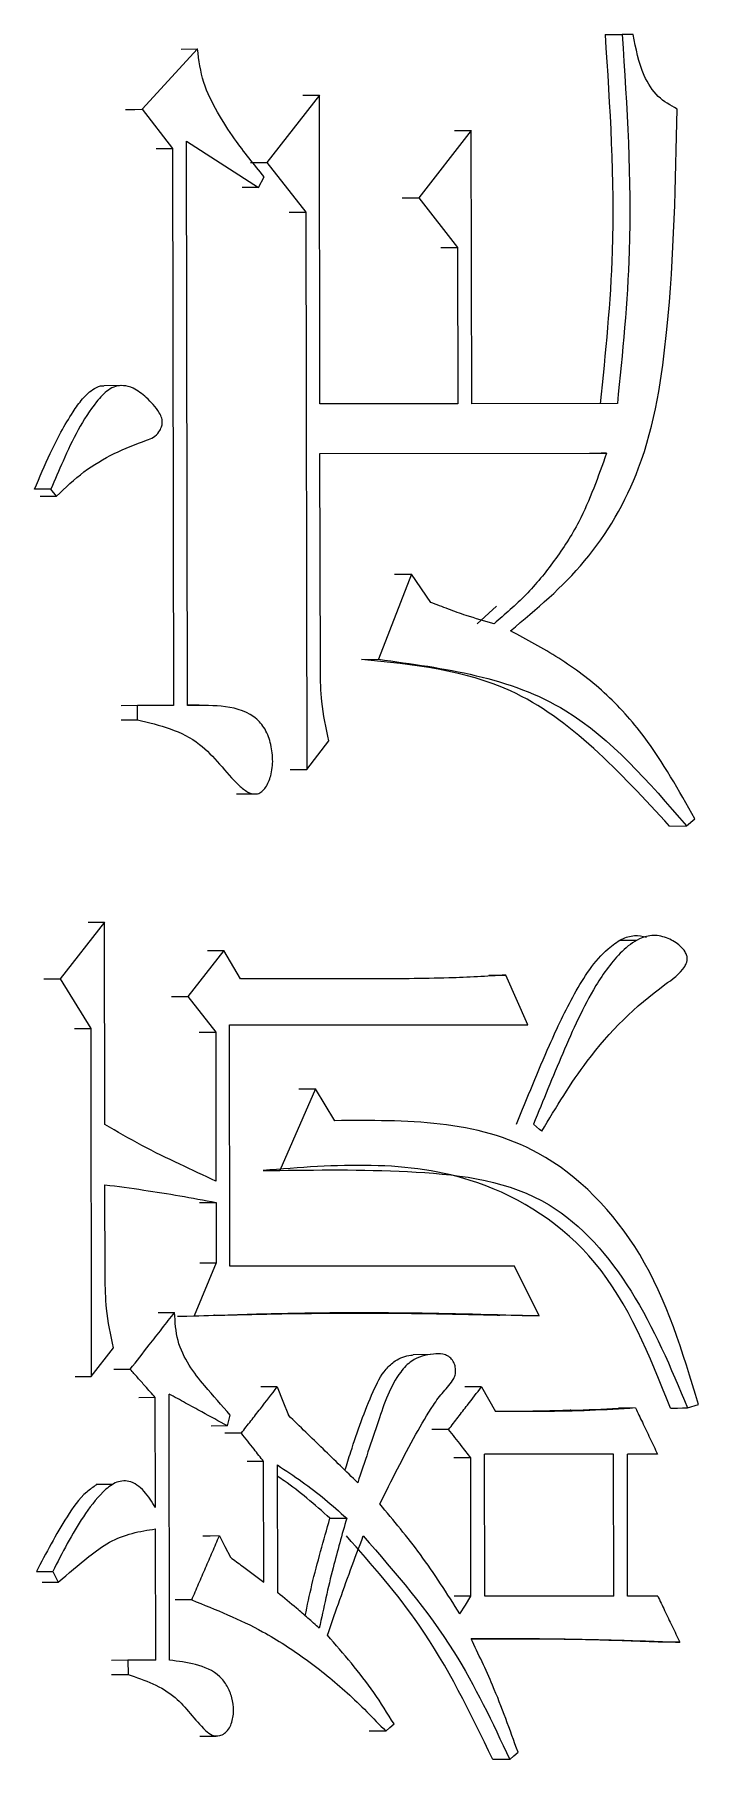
# Model space of a CAD drawing. Header units: millimetres. Extents: x 2384 to 4064, y 886 to 2074.
# Drawn here: x 2967.37 to 2969.4, y 1065.26 to 1070.52 of the extents above; entities that cross this region are included whole.
import ezdxf

# ---------------------------------------------------------------- set-up
doc = ezdxf.new("R2010")
doc.units = ezdxf.units.MM

msp = doc.modelspace()

# ---------------------------------------------------------------- linework, layer by layer
at = {"color": 7, "linetype": 'Continuous', "lineweight": 25}
for p, q in [((2969.112, 1070.5208), (2969.1641, 1070.5211)), ((2969.1975, 1070.5211), (2969.1641, 1070.5211)), ((2967.8693, 1070.477), (2967.7004, 1070.293)), ((2967.8193, 1070.4768), (2967.8694, 1070.477)), ((2968.2411, 1070.3366), (2968.0811, 1070.131)), ((2968.2427, 1069.3955), (2968.2411, 1070.3366)), ((2967.7004, 1070.293), (2967.7937, 1070.1741)), ((2968.7039, 1070.2287), (2968.5446, 1070.0231)), ((2968.7053, 1069.3958), (2968.7039, 1070.2287)), ((2967.7937, 1070.1741), (2967.7966, 1068.4758)), ((2967.8389, 1068.4758), (2967.836, 1070.1957)), ((2967.836, 1070.1957), (2968.0559, 1070.0552)), ((2968.0811, 1070.131), (2968.1995, 1069.9796)), ((2968.0559, 1070.0552), (2968.0056, 1070.055)), ((2968.0559, 1070.0552), (2968.0728, 1070.0877)), ((2968.5446, 1070.0231), (2968.6625, 1069.8717)), ((2968.1995, 1069.9796), (2968.2024, 1068.2813)), ((2968.6625, 1069.8717), (2968.6633, 1069.3958)), ((2967.6349, 1069.451), (2967.5848, 1069.4507)), ((2968.6633, 1069.3958), (2968.2427, 1069.3955)), ((2969.1493, 1069.3961), (2968.7053, 1069.3958)), ((2968.2429, 1069.2441), (2969.1161, 1069.2446)), ((2968.244, 1068.5842), (2968.2429, 1069.2441)), ((2967.4225, 1069.1354), (2967.3727, 1069.1351)), ((2967.4395, 1069.1138), (2967.4225, 1069.1354)), ((2968.5214, 1068.8764), (2968.4209, 1068.6168)), ((2968.5804, 1068.7899), (2968.5214, 1068.8764)), ((2968.7808, 1068.7787), (2968.722, 1068.7249)), ((2968.3697, 1068.6165), (2968.4208, 1068.6167)), ((2967.6865, 1068.4757), (2967.6367, 1068.4754)), ((2967.7966, 1068.4758), (2967.6865, 1068.4757)), ((2967.6866, 1068.4324), (2967.6865, 1068.4757)), ((2967.8744, 1068.477), (2967.8389, 1068.4768)), ((2967.6368, 1068.4322), (2967.6866, 1068.4324)), ((2968.2024, 1068.2813), (2968.2697, 1068.3679)), ((2968.1519, 1068.2811), (2968.2024, 1068.2813)), ((2967.9881, 1068.2068), (2968.0384, 1068.207)), ((2969.3079, 1068.1086), (2969.3602, 1068.1089)), ((2969.3603, 1068.1089), (2969.3853, 1068.1306)), ((2967.586, 1067.8158), (2967.4505, 1067.6426)), ((2967.587, 1067.1992), (2967.586, 1067.8158)), ((2969.2079, 1067.7597), (2969.1556, 1067.7594)), ((2967.9501, 1067.7295), (2967.8404, 1067.5888)), ((2968.0009, 1067.643), (2967.9501, 1067.7295)), ((2967.4505, 1067.6426), (2967.5441, 1067.4912)), ((2968.5151, 1067.6433), (2968.0009, 1067.643)), ((2968.8763, 1067.5029), (2968.809, 1067.6543)), ((2967.8404, 1067.5888), (2967.9252, 1067.4807)), ((2967.5441, 1067.4912), (2967.5459, 1066.4311)), ((2967.9252, 1067.4807), (2967.9259, 1067.0263)), ((2967.9674, 1067.5023), (2968.8763, 1067.5029)), ((2967.9686, 1066.7667), (2967.9674, 1067.5023)), ((2968.8248, 1067.5026), (2968.8763, 1067.5029)), ((2968.2294, 1067.3078), (2968.1201, 1067.0589)), ((2968.2885, 1067.2104), (2968.2294, 1067.3078)), ((2967.5878, 1066.734), (2967.5873, 1067.0153)), ((2967.8759, 1066.9612), (2967.926, 1066.9614)), ((2967.926, 1066.9614), (2967.9263, 1066.7775)), ((2967.9263, 1066.7775), (2967.859, 1066.6152)), ((2967.8762, 1066.7773), (2967.9263, 1066.7775)), ((2968.8356, 1066.7673), (2967.9686, 1066.7667)), ((2968.9113, 1066.6159), (2968.8356, 1066.7673)), ((2967.7498, 1066.6258), (2967.7998, 1066.626)), ((2968.8596, 1066.6156), (2968.7911, 1066.6178)), ((2967.5459, 1066.4311), (2967.6136, 1066.5177)), ((2968.5783, 1066.4975), (2968.5269, 1066.4972)), ((2967.4963, 1066.4309), (2967.5459, 1066.4311)), ((2967.6147, 1066.4526), (2967.6646, 1066.4528)), ((2967.7409, 1066.3664), (2967.691, 1066.3661)), ((2967.7415, 1066.031), (2967.7409, 1066.3664)), ((2967.7846, 1065.5659), (2967.7832, 1066.3772)), ((2969.2046, 1066.3348), (2969.1528, 1066.3345)), ((2969.3633, 1066.3349), (2969.3966, 1066.3457)), ((2967.961, 1066.28), (2967.9108, 1066.2797)), ((2967.961, 1066.28), (2967.9694, 1066.3124)), ((2968.6351, 1066.2696), (2968.5839, 1066.2693)), ((2968.0033, 1066.2583), (2967.953, 1066.2581)), ((2968.071, 1066.1719), (2968.0206, 1066.1716)), ((2968.0716, 1065.8041), (2968.071, 1066.1719)), ((2968.1139, 1065.7716), (2968.1132, 1066.1611)), ((2968.7024, 1066.1831), (2968.6512, 1066.1828)), ((2968.7031, 1065.7612), (2968.7024, 1066.1831)), ((2969.138, 1066.1941), (2968.7443, 1066.1939)), ((2968.7451, 1065.7612), (2968.7443, 1066.1939)), ((2969.138, 1066.1941), (2969.0862, 1066.1939)), ((2969.1388, 1065.7614), (2969.138, 1066.1941)), ((2969.2717, 1066.1942), (2969.1798, 1066.1942)), ((2969.1805, 1065.7615), (2969.1798, 1066.1942)), ((2967.6107, 1066.1018), (2967.561, 1066.1015)), ((2968.2736, 1065.9987), (2968.3243, 1065.9989)), ((2967.7423, 1065.5659), (2967.7416, 1065.9661)), ((2967.3786, 1065.8359), (2967.4281, 1065.8361)), ((2967.3956, 1065.8034), (2967.4451, 1065.8037)), ((2967.4281, 1065.8361), (2967.4451, 1065.8037)), ((2967.852, 1065.7498), (2967.8019, 1065.7496)), ((2969.1388, 1065.7614), (2968.7451, 1065.7612)), ((2969.2724, 1065.7615), (2969.1805, 1065.7615)), ((2967.6576, 1065.5658), (2967.6078, 1065.5656)), ((2967.7423, 1065.5659), (2967.6576, 1065.5658)), ((2967.6576, 1065.5658), (2967.6577, 1065.5226)), ((2967.6079, 1065.5223), (2967.6577, 1065.5226)), ((2967.8767, 1065.3347), (2967.9269, 1065.335)), ((2968.4432, 1065.35), (2968.3924, 1065.3497)), ((2968.8214, 1065.2636), (2968.7698, 1065.2634))]:
    msp.add_line(p, q, dxfattribs=at)
at = {"color": 7, "linetype": 'Continuous', "lineweight": 25, "flags": 128}
for points in [[(2968.1905, 1070.3364), (2968.2187, 1070.3365), (2968.2411, 1070.3366)], [(2967.6505, 1070.2928), (2967.6783, 1070.2929), (2967.7004, 1070.293)], [(2968.6527, 1070.2285), (2968.6812, 1070.2286), (2968.7039, 1070.2287)], [(2967.7437, 1070.1738), (2967.7716, 1070.174), (2967.7937, 1070.1741)], [(2968.0308, 1070.1307), (2968.0589, 1070.1309), (2968.0811, 1070.131)], [(2968.4936, 1070.0228), (2968.5221, 1070.023), (2968.5446, 1070.0231)], [(2968.149, 1069.9794), (2968.1772, 1069.9795), (2968.1995, 1069.9796)], [(2968.6114, 1069.8715), (2968.6399, 1069.8716), (2968.6625, 1069.8717)], [(2969.1161, 1069.2446), (2969.0995, 1069.2445), (2969.0818, 1069.2444), (2969.0643, 1069.2443)], [(2967.3896, 1069.1136), (2967.4071, 1069.1137), (2967.4233, 1069.1137), (2967.4395, 1069.1138)], [(2968.4704, 1068.8762), (2968.4988, 1068.8763), (2968.5214, 1068.8764)], [(2967.5362, 1067.8155), (2967.5639, 1067.8157), (2967.586, 1067.8158)], [(2967.8996, 1067.7292), (2967.9279, 1067.7294), (2967.9501, 1067.7295)], [(2967.401, 1067.6424), (2967.4286, 1067.6425), (2967.4505, 1067.6426)], [(2968.7576, 1067.654), (2968.7862, 1067.6542), (2968.809, 1067.6543)], [(2967.7904, 1067.5885), (2967.8183, 1067.5887), (2967.8404, 1067.5888)], [(2967.4945, 1067.491), (2967.5221, 1067.4911), (2967.5441, 1067.4912)], [(2967.875, 1067.4804), (2967.903, 1067.4805), (2967.9252, 1067.4807)], [(2968.1788, 1067.3075), (2968.207, 1067.3077), (2968.2294, 1067.3078)], [(2968.9188, 1067.1784), (2968.9124, 1067.1838), (2968.903, 1067.1919), (2968.8936, 1067.2)], [(2968.0697, 1067.0587), (2968.0821, 1067.0587), (2968.0948, 1067.0588), (2968.1201, 1067.0589)], [(2967.8089, 1066.615), (2967.8368, 1066.6151), (2967.859, 1066.6152)], [(2968.9113, 1066.6159), (2968.8823, 1066.6157), (2968.8598, 1066.6156)], [(2968.1128, 1066.399), (2968.0844, 1066.3989), (2968.0624, 1066.3988)], [(2968.1128, 1066.399), (2968.1298, 1066.3558), (2968.1467, 1066.3125)], [(2968.7356, 1066.3994), (2968.7067, 1066.3993), (2968.6843, 1066.3992)], [(2968.7356, 1066.3994), (2968.7566, 1066.3616), (2968.7777, 1066.3237)], [(2969.3112, 1066.3346), (2969.3322, 1066.3347), (2969.3478, 1066.3348), (2969.3633, 1066.3349)], [(2969.2717, 1066.1942), (2969.2425, 1066.1941), (2969.2197, 1066.194)], [(2967.9362, 1065.9446), (2967.908, 1065.9445), (2967.886, 1065.9444)], [(2967.9362, 1065.9446), (2967.9532, 1065.9122), (2967.9701, 1065.8797)], [(2968.7031, 1065.7612), (2968.6743, 1065.761), (2968.6519, 1065.7609)], [(2968.6696, 1065.7071), (2968.6863, 1065.7341), (2968.7031, 1065.7612)], [(2969.3395, 1065.6209), (2969.3102, 1065.6208), (2969.2874, 1065.6207)], [(2968.4432, 1065.35), (2968.4558, 1065.3608), (2968.4685, 1065.3716)], [(2968.8214, 1065.2637), (2968.834, 1065.2745), (2968.8465, 1065.2853)]]:
    msp.add_lwpolyline(points, dxfattribs=at)
at = {"color": 7, "linetype": 'Continuous', "lineweight": 25}
for points, knots in [([(2969.112, 1070.5208), (2969.1263, 1070.3003), (2969.1507, 1069.9244), (2969.1129, 1069.5504), (2969.0972, 1069.3958)], [0, 0, 0, 0, 0.586461, 1, 1, 1, 1]), ([(2969.1641, 1070.5211), (2969.1784, 1070.3006), (2969.2028, 1069.9246), (2969.1649, 1069.5507), (2969.1493, 1069.3961)], [0, 0, 0, 0, 0.586461, 1, 1, 1, 1]), ([(2969.3315, 1070.294), (2969.3112, 1070.3051), (2969.2698, 1070.3278), (2969.2191, 1070.4088), (2969.2058, 1070.4782), (2969.1975, 1070.5211)], [0, 0, 0, 0, 0.268928, 0.548046, 1, 1, 1, 1]), ([(2968.0728, 1070.0877), (2968.0419, 1070.1252), (2967.9907, 1070.1873), (2967.9296, 1070.2839), (2967.8831, 1070.3735), (2967.874, 1070.4423), (2967.8694, 1070.477)], [0, 0, 0, 0, 0.334836, 0.553745, 0.775373, 1, 1, 1, 1]), ([(2968.8239, 1068.7036), (2968.9029, 1068.7697), (2969.0617, 1068.9026), (2969.2468, 1069.2179), (2969.3196, 1069.702), (2969.327, 1070.0701), (2969.3315, 1070.294)], [0, 0, 0, 0, 0.189623, 0.381301, 0.623814, 1, 1, 1, 1]), ([(2967.3727, 1069.1351), (2967.3883, 1069.1717), (2967.4231, 1069.2531), (2967.4718, 1069.3457), (2967.5183, 1069.4117), (2967.5484, 1069.4397), (2967.5729, 1069.4512), (2967.5829, 1069.4502), (2967.5845, 1069.45)], [0, 0, 0, 0, 0.297354, 0.662144, 0.788121, 0.915139, 0.986847, 1, 1, 1, 1]), ([(2967.4395, 1069.1138), (2967.4668, 1069.1397), (2967.5481, 1069.2168), (2967.6545, 1069.2637), (2967.7359, 1069.2919), (2967.7513, 1069.3074), (2967.7599, 1069.3236), (2967.7629, 1069.3381), (2967.7609, 1069.3535), (2967.7466, 1069.3819), (2967.7165, 1069.4133), (2967.6792, 1069.4425), (2967.6459, 1069.4522), (2967.6195, 1069.4501), (2967.5903, 1069.4343), (2967.5273, 1069.365), (2967.4747, 1069.257), (2967.4348, 1069.164), (2967.4225, 1069.1354)], [0, 0, 0, 0, 0.115814, 0.344663, 0.368828, 0.39319, 0.409897, 0.422378, 0.434923, 0.453158, 0.514672, 0.566579, 0.59965, 0.62581, 0.651927, 0.703898, 0.90891, 1, 1, 1, 1]), ([(2969.1161, 1069.2446), (2969.0909, 1069.173), (2969.0497, 1069.0559), (2968.9593, 1068.916), (2968.873, 1068.8107), (2968.8066, 1068.7536), (2968.7736, 1068.7252)], [0, 0, 0, 0, 0.3463703, 0.567178, 0.7849776, 1, 1, 1, 1]), ([(2968.7736, 1068.7252), (2968.745, 1068.7331), (2968.6981, 1068.7462), (2968.6341, 1068.7695), (2968.5983, 1068.7831), (2968.5804, 1068.7899)], [0, 0, 0, 0, 0.438752, 0.719321, 1, 1, 1, 1]), ([(2969.3853, 1068.1306), (2969.337, 1068.2169), (2969.2581, 1068.358), (2969.1131, 1068.5194), (2968.973, 1068.6235), (2968.8735, 1068.677), (2968.8239, 1068.7036)], [0, 0, 0, 0, 0.347372, 0.56793, 0.785018, 1, 1, 1, 1]), ([(2968.2697, 1068.3679), (2968.2612, 1068.4076), (2968.2461, 1068.4788), (2968.2447, 1068.5519), (2968.244, 1068.5842)], [0, 0, 0, 0, 0.558835, 1, 1, 1, 1]), ([(2969.3079, 1068.1086), (2969.1566, 1068.2729), (2968.8891, 1068.5633), (2968.5271, 1068.6004), (2968.3698, 1068.6165)], [0, 0, 0, 0, 0.5655168, 1, 1, 1, 1]), ([(2968.4209, 1068.6167), (2968.6221, 1068.5898), (2968.9868, 1068.541), (2969.2447, 1068.2426), (2969.3602, 1068.1089)], [0, 0, 0, 0, 0.551895, 1, 1, 1, 1]), ([(2967.6866, 1068.4324), (2967.7542, 1068.416), (2967.8766, 1068.3864), (2967.9616, 1068.2618), (2968.0213, 1068.2104), (2968.048, 1068.2034), (2968.0668, 1068.2131), (2968.0817, 1068.2314), (2968.0957, 1068.2645), (2968.1008, 1068.3123), (2968.0934, 1068.3631), (2968.0751, 1068.4099), (2968.0268, 1068.4599), (2967.9414, 1068.4773), (2967.8731, 1068.4763), (2967.8389, 1068.4758)], [0, 0, 0, 0, 0.230315, 0.416653, 0.453363, 0.487574, 0.504133, 0.522235, 0.561764, 0.612067, 0.663426, 0.714082, 0.762172, 0.881162, 1, 1, 1, 1]), ([(2968.8419, 1067.1997), (2968.8747, 1067.2804), (2968.9295, 1067.4154), (2969.0152, 1067.5993), (2969.0896, 1067.7136), (2969.1591, 1067.7641), (2969.2004, 1067.7779), (2969.2258, 1067.7725), (2969.2381, 1067.7698)], [0, 0, 0, 0, 0.3443007, 0.5762697, 0.8114348, 0.8845449, 0.943886, 1, 1, 1, 1]), ([(2968.9188, 1067.1783), (2968.963, 1067.2517), (2969.0669, 1067.4242), (2969.224, 1067.5797), (2969.3432, 1067.6589), (2969.3607, 1067.6916), (2969.363, 1067.703), (2969.3615, 1067.7145), (2969.3547, 1067.7287), (2969.3363, 1067.7487), (2969.3038, 1067.768), (2969.2602, 1067.7789), (2969.2097, 1067.7652), (2969.1463, 1067.7156), (2969.0634, 1067.5984), (2968.9816, 1067.4156), (2968.923, 1067.272), (2968.8936, 1067.1999)], [0, 0, 0, 0, 0.163724, 0.385243, 0.440265, 0.448911, 0.455118, 0.461359, 0.469623, 0.484502, 0.514449, 0.547101, 0.577937, 0.622931, 0.708315, 0.853647, 1, 1, 1, 1]), ([(2968.809, 1067.6543), (2968.7802, 1067.6524), (2968.7226, 1067.6487), (2968.6246, 1067.6446), (2968.5554, 1067.6438), (2968.5151, 1067.6433)], [0, 0, 0, 0, 0.294544, 0.589102, 1, 1, 1, 1]), ([(2969.3966, 1066.3457), (2969.3484, 1066.505), (2969.2543, 1066.8154), (2968.8624, 1067.2151), (2968.5047, 1067.2122), (2968.2885, 1067.2104)], [0, 0, 0, 0, 0.294377, 0.573566, 1, 1, 1, 1]), ([(2967.9259, 1067.0263), (2967.889, 1067.0434), (2967.8134, 1067.0784), (2967.6993, 1067.1335), (2967.6245, 1067.1773), (2967.587, 1067.1992)], [0, 0, 0, 0, 0.32194, 0.6606, 1, 1, 1, 1]), ([(2969.311, 1066.3346), (2969.2471, 1066.4945), (2969.1232, 1066.8047), (2968.6529, 1067.1052), (2968.2903, 1067.0763), (2968.0694, 1067.0587)], [0, 0, 0, 0, 0.2936619, 0.5697681, 1, 1, 1, 1]), ([(2968.1201, 1067.0589), (2968.2579, 1067.0606), (2968.5332, 1067.0639), (2968.9368, 1067.0122), (2969.2116, 1066.6971), (2969.3121, 1066.4572), (2969.3633, 1066.3349)], [0, 0, 0, 0, 0.2736561, 0.5467644, 0.7688728, 1, 1, 1, 1]), ([(2967.5873, 1067.0153), (2967.6267, 1067.0101), (2967.7032, 1067.0002), (2967.816, 1066.9816), (2967.8894, 1066.9682), (2967.926, 1066.9614)], [0, 0, 0, 0, 0.347753, 0.673826, 1, 1, 1, 1]), ([(2967.6136, 1066.5177), (2967.6051, 1066.5575), (2967.5899, 1066.6286), (2967.5884, 1066.7018), (2967.5878, 1066.734)], [0, 0, 0, 0, 0.5588348, 1, 1, 1, 1]), ([(2967.6646, 1066.4528), (2967.6839, 1066.4776), (2967.7161, 1066.5188), (2967.7611, 1066.5765), (2967.7869, 1066.6095), (2967.7997, 1066.626)], [0, 0, 0, 0, 0.42835, 0.714175, 1, 1, 1, 1]), ([(2967.9694, 1066.3124), (2967.9432, 1066.3423), (2967.8999, 1066.3916), (2967.8419, 1066.4636), (2967.8046, 1066.5393), (2967.8014, 1066.5969), (2967.7998, 1066.626)], [0, 0, 0, 0, 0.334385, 0.5522024, 0.7732715, 1, 1, 1, 1]), ([(2967.859, 1066.6152), (2967.9373, 1066.6179), (2968.1525, 1066.6252), (2968.5037, 1066.6274), (2968.7754, 1066.6197), (2968.9113, 1066.6159)], [0, 0, 0, 0, 0.22247, 0.611088, 1, 1, 1, 1]), ([(2967.921, 1066.6173), (2967.9207, 1066.6173), (2967.9203, 1066.6172), (2967.9362, 1066.6177), (2968.0864, 1066.6216), (2968.3116, 1066.6253), (2968.5508, 1066.6232), (2968.6852, 1066.6205), (2968.7454, 1066.6191), (2968.7749, 1066.6184), (2968.7861, 1066.6181), (2968.7906, 1066.618), (2968.7909, 1066.618), (2968.791, 1066.618)], [0, 0, 0, 0, 0.010692, 0.019292, 0.101831, 0.494901, 0.756494, 0.86443, 0.93357, 0.965271, 0.972053, 0.980064, 1, 1, 1, 1]), ([(2968.319, 1066.1449), (2968.3249, 1066.1636), (2968.3507, 1066.245), (2968.3872, 1066.3503), (2968.4339, 1066.4456), (2968.4753, 1066.4837), (2968.5057, 1066.4942), (2968.5245, 1066.4964), (2968.5267, 1066.4967)], [0, 0, 0, 0, 0.132752, 0.579318, 0.76102, 0.85288, 0.983077, 1, 1, 1, 1]), ([(2968.4252, 1066.0423), (2968.461, 1066.1138), (2968.5124, 1066.2164), (2968.5781, 1066.3303), (2968.6181, 1066.3851), (2968.6463, 1066.4121), (2968.6565, 1066.439), (2968.6568, 1066.4552), (2968.6526, 1066.4706), (2968.6444, 1066.4841), (2968.6324, 1066.4943), (2968.6131, 1066.501), (2968.5754, 1066.4991), (2968.5271, 1066.4876), (2968.4622, 1066.4184), (2968.417, 1066.284), (2968.3787, 1066.1695), (2968.3578, 1066.1071)], [0, 0, 0, 0, 0.226054, 0.324191, 0.373517, 0.422728, 0.437382, 0.45212, 0.465934, 0.480744, 0.496509, 0.51232, 0.543408, 0.615852, 0.662695, 0.816381, 1, 1, 1, 1]), ([(2967.7409, 1066.3664), (2967.7306, 1066.378), (2967.7127, 1066.3983), (2967.6873, 1066.4271), (2967.6721, 1066.4443), (2967.6646, 1066.4528)], [0, 0, 0, 0, 0.4048358, 0.7024179, 1, 1, 1, 1]), ([(2967.961, 1066.28), (2967.935, 1066.2942), (2967.8923, 1066.3175), (2967.8331, 1066.3499), (2967.7999, 1066.3681), (2967.7832, 1066.3772)], [0, 0, 0, 0, 0.439566, 0.719783, 1, 1, 1, 1]), ([(2968.0033, 1066.2583), (2968.0129, 1066.2707), (2968.0322, 1066.2954), (2968.0687, 1066.3423), (2968.0956, 1066.3769), (2968.1128, 1066.399)], [0, 0, 0, 0, 0.263606, 0.527213, 1, 1, 1, 1]), ([(2968.6351, 1066.2696), (2968.6446, 1066.2819), (2968.6638, 1066.3066), (2968.6973, 1066.3499), (2968.7212, 1066.3809), (2968.7356, 1066.3994)], [0, 0, 0, 0, 0.285573, 0.571147, 1, 1, 1, 1]), ([(2968.3578, 1066.1071), (2968.3226, 1066.1414), (2968.2523, 1066.2098), (2968.1819, 1066.2783), (2968.1467, 1066.3125)], [0, 0, 0, 0, 0.5, 1, 1, 1, 1]), ([(2969.2046, 1066.3348), (2969.1583, 1066.3319), (2969.0642, 1066.326), (2968.9218, 1066.3236), (2968.8257, 1066.3237), (2968.7777, 1066.3237)], [0, 0, 0, 0, 0.326156, 0.663016, 1, 1, 1, 1]), ([(2969.0072, 1066.3277), (2969.0063, 1066.3277), (2969.0029, 1066.3275), (2968.9558, 1066.3259), (2968.8898, 1066.3245), (2968.8278, 1066.3239), (2968.7974, 1066.3238), (2968.7927, 1066.3238), (2968.7924, 1066.3238)], [0, 0, 0, 0, 0.043124, 0.15267, 0.607695, 0.914289, 0.994797, 1, 1, 1, 1]), ([(2969.0069, 1066.3277), (2969.0079, 1066.3277), (2969.0565, 1066.329), (2969.105, 1066.3318), (2969.1525, 1066.3345)], [0, 0, 0, 0, 0.020037, 1, 1, 1, 1]), ([(2969.2046, 1066.3348), (2969.2116, 1066.3202), (2969.2262, 1066.2895), (2969.2486, 1066.2427), (2969.264, 1066.2104), (2969.2717, 1066.1942)], [0, 0, 0, 0, 0.310621, 0.65531, 1, 1, 1, 1]), ([(2968.7024, 1066.1831), (2968.6928, 1066.1954), (2968.6767, 1066.216), (2968.6543, 1066.2448), (2968.6415, 1066.2613), (2968.6351, 1066.2696)], [0, 0, 0, 0, 0.4283645, 0.7141818, 1, 1, 1, 1]), ([(2968.071, 1066.1719), (2968.0613, 1066.1842), (2968.0452, 1066.2048), (2968.0226, 1066.2336), (2968.0097, 1066.2501), (2968.0033, 1066.2583)], [0, 0, 0, 0, 0.428365, 0.714182, 1, 1, 1, 1]), ([(2968.1132, 1066.1611), (2968.1384, 1066.1444), (2968.1877, 1066.1119), (2968.2582, 1066.0577), (2968.3022, 1066.0185), (2968.3243, 1065.9989)], [0, 0, 0, 0, 0.343045, 0.670986, 1, 1, 1, 1]), ([(2967.7415, 1066.031), (2967.7308, 1066.0483), (2967.7098, 1066.0824), (2967.6654, 1066.1169), (2967.6165, 1066.1098), (2967.569, 1066.0692), (2967.5018, 1065.9804), (2967.4574, 1065.8935), (2967.4281, 1065.8361)], [0, 0, 0, 0, 0.121651, 0.238643, 0.329835, 0.425878, 0.621221, 1, 1, 1, 1]), ([(2968.2733, 1065.9987), (2968.2501, 1066.0193), (2968.2049, 1066.0593), (2968.1511, 1066.1012), (2968.1202, 1066.1218), (2968.1133, 1066.1265)], [0, 0, 0, 0, 0.4515538, 0.8761413, 1, 1, 1, 1]), ([(2967.5618, 1066.1008), (2967.5517, 1066.0938), (2967.516, 1066.0692), (2967.4528, 1065.9783), (2967.4079, 1065.8925), (2967.3783, 1065.8359)], [0, 0, 0, 0, 0.119207, 0.41885, 1, 1, 1, 1]), ([(2968.1979, 1065.7013), (2968.2044, 1065.7329), (2968.2181, 1065.799), (2968.2447, 1065.8977), (2968.2638, 1065.965), (2968.2733, 1065.9987)], [0, 0, 0, 0, 0.314042, 0.656912, 1, 1, 1, 1]), ([(2968.3243, 1065.9989), (2968.31, 1065.9488), (2968.2786, 1065.8382), (2968.254, 1065.7253), (2968.2406, 1065.6635)], [0, 0, 0, 0, 0.453228, 1, 1, 1, 1]), ([(2968.6696, 1065.7071), (2968.6501, 1065.7378), (2968.6111, 1065.7993), (2968.5325, 1065.9142), (2968.4674, 1065.9919), (2968.4252, 1066.0423)], [0, 0, 0, 0, 0.260614, 0.521277, 1, 1, 1, 1]), ([(2967.4451, 1065.8037), (2967.4758, 1065.8302), (2967.5262, 1065.8737), (2967.5999, 1065.9283), (2967.6698, 1065.9552), (2967.7177, 1065.9625), (2967.7416, 1065.9661)], [0, 0, 0, 0, 0.34464, 0.565757, 0.783533, 1, 1, 1, 1]), ([(2967.852, 1065.7498), (2967.859, 1065.7661), (2967.8731, 1065.7985), (2967.8941, 1065.8472), (2967.9152, 1065.8959), (2967.9292, 1065.9284), (2967.9362, 1065.9446)], [0, 0, 0, 0, 0.25, 0.5, 0.75, 1, 1, 1, 1]), ([(2968.2659, 1065.6419), (2968.2768, 1065.6739), (2968.2996, 1065.7407), (2968.3359, 1065.8417), (2968.3619, 1065.9105), (2968.3749, 1065.9449)], [0, 0, 0, 0, 0.314066, 0.657008, 1, 1, 1, 1]), ([(2968.7698, 1065.2634), (2968.7009, 1065.4051), (2968.5789, 1065.6562), (2968.4012, 1065.8571), (2968.3238, 1065.9446)], [0, 0, 0, 0, 0.564268, 1, 1, 1, 1]), ([(2968.3749, 1065.9449), (2968.4729, 1065.832), (2968.6495, 1065.6289), (2968.7685, 1065.3761), (2968.8214, 1065.2636)], [0, 0, 0, 0, 0.555355, 1, 1, 1, 1]), ([(2967.9701, 1065.8797), (2967.9822, 1065.8707), (2968.0052, 1065.8536), (2968.039, 1065.8284), (2968.0608, 1065.8122), (2968.0716, 1065.8041)], [0, 0, 0, 0, 0.357705, 0.678852, 1, 1, 1, 1]), ([(2967.852, 1065.7498), (2967.9252, 1065.7204), (2968.0463, 1065.6717), (2968.2025, 1065.5697), (2968.3284, 1065.4686), (2968.4048, 1065.3896), (2968.4432, 1065.35)], [0, 0, 0, 0, 0.335399, 0.554927, 0.776461, 1, 1, 1, 1]), ([(2968.2406, 1065.6635), (2968.2292, 1065.6738), (2968.2063, 1065.6943), (2968.1643, 1065.7307), (2968.1332, 1065.756), (2968.1139, 1065.7716)], [0, 0, 0, 0, 0.275387, 0.550784, 1, 1, 1, 1]), ([(2969.2724, 1065.7615), (2969.2794, 1065.747), (2969.294, 1065.7162), (2969.3164, 1065.6694), (2969.3318, 1065.6371), (2969.3395, 1065.6209)], [0, 0, 0, 0, 0.310621, 0.65531, 1, 1, 1, 1]), ([(2968.4685, 1065.3716), (2968.4486, 1065.404), (2968.4087, 1065.4689), (2968.339, 1065.5573), (2968.2903, 1065.6137), (2968.2659, 1065.6419)], [0, 0, 0, 0, 0.332402, 0.665753, 1, 1, 1, 1]), ([(2968.7033, 1065.6314), (2968.776, 1065.6316), (2968.9186, 1065.6319), (2969.1307, 1065.6286), (2969.2699, 1065.6235), (2969.3395, 1065.6209)], [0, 0, 0, 0, 0.341807, 0.670864, 1, 1, 1, 1]), ([(2968.8465, 1065.2853), (2968.8342, 1065.3197), (2968.8095, 1065.3884), (2968.7641, 1065.5053), (2968.7259, 1065.5846), (2968.7033, 1065.6314)], [0, 0, 0, 0, 0.290709, 0.581454, 1, 1, 1, 1]), ([(2969.2872, 1065.6207), (2969.2142, 1065.6234), (2969.0721, 1065.6288), (2968.8774, 1065.6314), (2968.7557, 1065.6312), (2968.7034, 1065.6311)], [0, 0, 0, 0, 0.3761528, 0.7321268, 1, 1, 1, 1]), ([(2967.6577, 1065.5226), (2967.7091, 1065.5048), (2967.8022, 1065.4728), (2967.8658, 1065.3763), (2967.913, 1065.3349), (2967.9354, 1065.3341), (2967.9524, 1065.3424), (2967.965, 1065.355), (2967.9762, 1065.3783), (2967.9812, 1065.4119), (2967.9761, 1065.452), (2967.9612, 1065.4877), (2967.9279, 1065.531), (2967.8639, 1065.5563), (2967.811, 1065.5627), (2967.7846, 1065.5659)], [0, 0, 0, 0, 0.230957, 0.41792, 0.453924, 0.487897, 0.511171, 0.535166, 0.56028, 0.61217, 0.662892, 0.713404, 0.762519, 0.88154, 1, 1, 1, 1])]:
    msp.add_open_spline(points, degree=3, knots=knots, dxfattribs=at)

doc.saveas('drawing.dxf')
